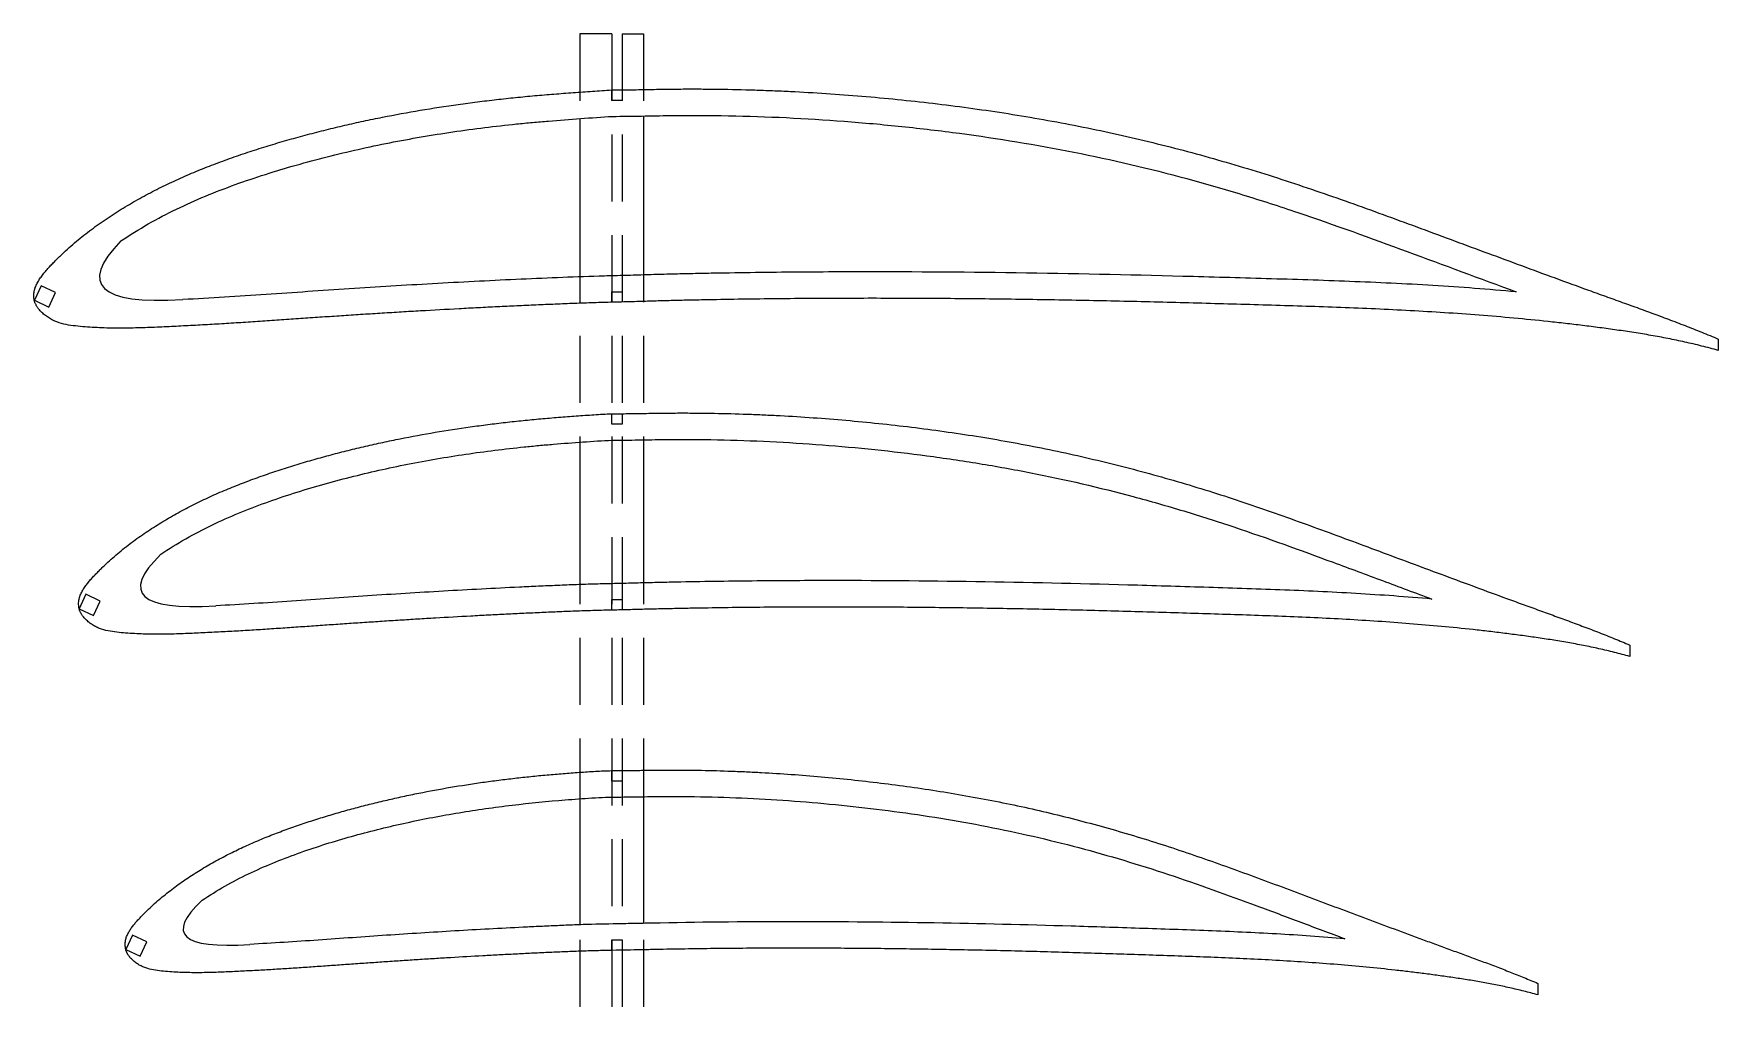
# Model space of a CAD drawing. Header units: millimetres. Extents: x -11497 to 404, y -3854 to 414.
# Drawn here: x -3410.7 to -3092.1, y 218.1 to 403.3 of the extents above; entities that cross this region are included whole.
import ezdxf

# ---------------------------------------------------------------- set-up
doc = ezdxf.new("R2010")
doc.units = ezdxf.units.MM
doc.linetypes.add('DASHED', pattern=[19.05, 12.7, -6.35])
doc.layers.add('111', color=140, linetype='DASHED')

msp = doc.modelspace()

# ---------------------------------------------------------------- linework, layer by layer
for p, q in [((-3301.4222, 390.661), (-3301.4222, 392.6494)), ((-3299.4222, 392.661), (-3299.4222, 390.661)), ((-3299.4222, 390.661), (-3301.4222, 390.661)), ((-3307.4222, 387.2297), (-3307.4222, 357.2911)), ((-3295.4222, 387.7212), (-3295.4222, 357.6455)), ((-3301.4222, 352.4749), (-3301.4222, 354.4749)), ((-3301.4222, 354.4749), (-3299.4222, 354.4749)), ((-3299.4222, 354.4749), (-3299.4222, 352.5246)), ((-3301.4222, 329.393), (-3301.4222, 331.3794)), ((-3299.4222, 331.393), (-3299.4222, 329.393)), ((-3299.4222, 329.393), (-3301.4222, 329.393)), ((-3307.4222, 326.0073), (-3307.4222, 299.0624)), ((-3295.4222, 326.4494), (-3295.4222, 299.377)), ((-3301.4222, 294.2276), (-3301.4222, 296.2276)), ((-3301.4222, 296.2276), (-3299.4222, 296.2276)), ((-3299.4222, 296.2276), (-3299.4222, 294.2735)), ((-3301.4222, 261.8734), (-3301.4222, 263.8578)), ((-3299.4222, 261.8734), (-3301.4222, 261.8734)), ((-3299.4222, 263.8734), (-3299.4222, 261.8734)), ((-3307.4222, 258.537), (-3307.4222, 234.7001)), ((-3295.4222, 258.9238), (-3295.4222, 234.966)), ((-3301.4222, 229.8441), (-3301.4222, 231.8441)), ((-3301.4222, 231.8441), (-3299.4222, 231.8441)), ((-3299.4222, 231.8441), (-3299.4222, 229.8847))]:
    msp.add_line(p, q)
at = {"color": 7, "linetype": 'Continuous', "lineweight": 25}
for p, q in [((-3394.2237, 364.0825), (-3394.2234, 364.0823)), ((-3409.3287, 355.5655), (-3410.5965, 352.8466)), ((-3406.6097, 354.2977), (-3409.3287, 355.5655)), ((-3407.8776, 351.5788), (-3406.6097, 354.2977)), ((-3410.5965, 352.8466), (-3407.8776, 351.5788)), ((-3382.5226, 352.9888), (-3382.5244, 352.9887)), ((-3092.149, 345.5151), (-3092.1483, 343.3534)), ((-3386.6973, 304.7939), (-3386.6971, 304.7938)), ((-3400.8454, 297.2181), (-3402.1133, 294.4991)), ((-3398.1265, 295.9502), (-3400.8454, 297.2181)), ((-3402.1133, 294.4991), (-3399.3944, 293.2313)), ((-3399.3944, 293.2313), (-3398.1265, 295.9502)), ((-3376.3016, 295.0525), (-3376.3047, 295.0523)), ((-3108.8945, 287.6267), (-3108.8931, 285.4537)), ((-3378.8831, 239.3294), (-3378.8829, 239.3293)), ((-3392.0379, 232.7307), (-3393.3058, 230.0117)), ((-3389.319, 231.4628), (-3392.0379, 232.7307)), ((-3393.3058, 230.0117), (-3390.5869, 228.7439)), ((-3390.5869, 228.7439), (-3389.319, 231.4628)), ((-3126.2801, 223.6159), (-3126.2779, 221.4313))]:
    msp.add_line(p, q, dxfattribs=at)
for points, knots in [([(-3092.1483, 343.3534), (-3093.1878, 343.6713), (-3095.2964, 344.2066), (-3098.4698, 344.9653), (-3101.667, 345.6279), (-3104.8783, 346.2208), (-3108.1024, 346.7493), (-3111.3351, 347.2282), (-3114.5742, 347.6701), (-3117.8182, 348.0832), (-3121.0666, 348.4693), (-3125.4028, 348.9512), (-3130.8324, 349.4892), (-3137.3599, 350.0404), (-3143.8971, 350.5082), (-3150.4423, 350.8948), (-3156.9935, 351.2146), (-3163.5493, 351.4795), (-3170.1082, 351.7046), (-3176.6692, 351.9061), (-3185.4193, 352.1567), (-3196.3589, 352.458), (-3209.4878, 352.7685), (-3220.4274, 352.9671), (-3229.177, 353.0844), (-3235.7377, 353.1516), (-3242.2965, 353.1983), (-3248.8529, 353.2217), (-3255.4067, 353.2234), (-3261.9573, 353.2008), (-3268.5043, 353.1524), (-3275.0473, 353.0765), (-3280.496, 352.9897), (-3284.8525, 352.9066), (-3288.1185, 352.8334), (-3290.8393, 352.775), (-3293.0149, 352.7149), (-3295.1899, 352.6502), (-3297.9076, 352.5617), (-3300.0815, 352.5074), (-3302.3841, 352.4518), (-3304.2072, 352.3957), (-3306.6371, 352.3149), (-3308.4591, 352.2503), (-3310.2806, 352.1802), (-3312.1016, 352.1045), (-3313.9222, 352.0274), (-3316.3492, 351.9231), (-3319.3818, 351.7854), (-3323.0195, 351.6118), (-3326.6556, 351.4297), (-3331.5017, 351.1754), (-3336.345, 350.9057), (-3341.1854, 350.6191), (-3344.8143, 350.397), (-3348.4421, 350.1683), (-3352.0685, 349.9324), (-3355.6938, 349.6911), (-3359.3182, 349.4461), (-3362.9415, 349.1964), (-3366.5642, 348.9466), (-3370.1867, 348.7015), (-3373.8093, 348.4671), (-3377.4324, 348.2489), (-3380.4524, 348.0852), (-3382.8686, 347.9635), (-3384.6808, 347.8762), (-3386.4931, 347.7926), (-3388.3056, 347.7136), (-3390.1184, 347.6461), (-3391.9317, 347.5953), (-3393.7455, 347.5691), (-3395.5595, 347.5726), (-3397.3729, 347.6134), (-3399.1851, 347.6902), (-3400.9948, 347.814), (-3402.8006, 347.9821), (-3404.6004, 348.2161), (-3406.065, 348.6107), (-3407.1711, 349.104), (-3407.8252, 349.4835), (-3408.3226, 349.8273), (-3408.802, 350.1957), (-3409.2493, 350.6034), (-3409.6034, 350.9965), (-3409.7971, 351.2281), (-3409.9342, 351.4084), (-3410.061, 351.5961), (-3410.1741, 351.7926), (-3410.2767, 351.9945), (-3410.3847, 352.1932), (-3410.4858, 352.3953), (-3410.5596, 352.6093), (-3410.6181, 352.8276), (-3410.6623, 353.0498), (-3410.695, 353.2739), (-3410.7217, 353.575), (-3410.7254, 353.9535), (-3410.68, 354.3293), (-3410.6232, 354.6258), (-3410.5686, 354.8457), (-3410.5036, 355.0628), (-3410.4053, 355.3484), (-3410.2617, 355.698), (-3410.0614, 356.1048), (-3409.7655, 356.632), (-3409.3476, 357.2624), (-3408.7975, 357.9832), (-3408.2106, 358.675), (-3407.5993, 359.3446), (-3406.97, 359.9974), (-3406.3301, 360.64), (-3405.4688, 361.4883), (-3404.3671, 362.5231), (-3403.0075, 363.7235), (-3401.6077, 364.877), (-3400.1748, 365.9889), (-3398.2248, 367.4193), (-3395.7228, 369.1168), (-3392.6364, 371.0244), (-3389.4761, 372.8072), (-3386.2468, 374.4625), (-3382.9576, 375.9957), (-3379.6175, 377.4153), (-3376.2385, 378.7402), (-3372.8274, 379.9817), (-3369.3878, 381.1432), (-3365.9245, 382.2335), (-3362.4395, 383.2545), (-3358.9368, 384.2155), (-3355.4183, 385.1192), (-3351.885, 385.9665), (-3348.338, 386.7581), (-3343.5919, 387.7401), (-3337.6307, 388.8357), (-3331.6374, 389.7588), (-3326.8274, 390.4029), (-3323.2128, 390.8384), (-3319.5918, 391.2274), (-3315.9658, 391.5794), (-3312.3333, 391.8721), (-3308.6985, 392.1486), (-3305.0619, 392.4206), (-3302.6357, 392.5798), (-3301.4222, 392.6494)], [0, 0, 0, 0, 0.00737426, 0.01474851, 0.02212277, 0.02949703, 0.03687129, 0.04424554, 0.0516198, 0.05899406, 0.06636831, 0.07374257, 0.08849108, 0.1032396, 0.11798811, 0.13273663, 0.14748514, 0.16223365, 0.17698217, 0.19173068, 0.2064792, 0.23597622, 0.26547325, 0.29497028, 0.3097188, 0.32446731, 0.33921582, 0.35396434, 0.36871285, 0.38346137, 0.39820988, 0.41295839, 0.42770691, 0.43508116, 0.44245542, 0.44982968, 0.45351681, 0.45720394, 0.46457819, 0.47195245, 0.47195245, 0.48020319, 0.48432856, 0.48845394, 0.49257931, 0.49670468, 0.50083005, 0.50495542, 0.51320616, 0.52145691, 0.52970765, 0.53795839, 0.55445988, 0.56271062, 0.57096137, 0.57921211, 0.58746285, 0.59571359, 0.60396434, 0.61221508, 0.62046582, 0.62871657, 0.63696731, 0.64521805, 0.6534688, 0.65759417, 0.66171954, 0.66584491, 0.66997028, 0.67409565, 0.67822102, 0.6823464, 0.68647177, 0.69059714, 0.69472251, 0.69884788, 0.70297325, 0.70709862, 0.711224, 0.71328668, 0.71534937, 0.71638071, 0.71741205, 0.71947474, 0.72050608, 0.72102175, 0.72153742, 0.7220531, 0.72256877, 0.72308444, 0.72360011, 0.72411578, 0.72463145, 0.72514712, 0.7256628, 0.72617847, 0.72669414, 0.72772548, 0.72875682, 0.7292725, 0.72978817, 0.73030384, 0.73081951, 0.73185085, 0.7328822, 0.73391354, 0.73597622, 0.73803891, 0.7401016, 0.74216428, 0.74422697, 0.74628965, 0.74835234, 0.75247771, 0.75660308, 0.76072845, 0.76485383, 0.7689792, 0.77722994, 0.78548068, 0.79373143, 0.80198217, 0.81023291, 0.81848365, 0.8267344, 0.83498514, 0.84323588, 0.85148663, 0.85973737, 0.86798811, 0.87623886, 0.8844896, 0.89274034, 0.90099108, 0.91749257, 0.93399406, 0.9422448, 0.95049554, 0.95874629, 0.96699703, 0.97524777, 0.98349851, 0.99174926, 1, 1, 1, 1]), ([(-3301.4222, 392.6494), (-3300.2949, 392.6509), (-3298.0407, 392.6725), (-3294.66, 392.7362), (-3291.2792, 392.8032), (-3287.8978, 392.8331), (-3284.5164, 392.8354), (-3280.0079, 392.7941), (-3275.5004, 392.6917), (-3270.9947, 392.53), (-3266.4906, 392.3291), (-3260.8642, 392.0015), (-3254.1201, 391.4948), (-3247.386, 390.8707), (-3240.6628, 390.1361), (-3233.9538, 389.2841), (-3227.2606, 388.3132), (-3218.3626, 386.8491), (-3207.2988, 384.6834), (-3194.1434, 381.5271), (-3183.295, 378.46), (-3174.6949, 375.7486), (-3166.1417, 372.892), (-3157.6498, 369.8588), (-3149.1859, 366.7488), (-3142.8444, 364.3991), (-3136.503, 362.0494), (-3130.1611, 359.7006), (-3123.8149, 357.3638), (-3118.5213, 355.4302), (-3114.2826, 353.8941), (-3111.1003, 352.7509), (-3107.9193, 351.6041), (-3104.7411, 350.4494), (-3101.5723, 349.2693), (-3098.4129, 348.064), (-3095.2718, 346.812), (-3093.1831, 345.9635), (-3092.149, 345.5151)], [0, 0, 0, 0, 0.015625, 0.03125, 0.046875, 0.0625, 0.078125, 0.09375, 0.125, 0.140625, 0.15625, 0.1875, 0.21875, 0.25, 0.28125, 0.3125, 0.34375, 0.375, 0.4375, 0.5, 0.5625, 0.59375, 0.625, 0.6875, 0.71875, 0.75, 0.78125, 0.8125, 0.84375, 0.875, 0.890625, 0.90625, 0.921875, 0.9375, 0.953125, 0.96875, 0.984375, 1, 1, 1, 1]), ([(-3394.2234, 364.0823), (-3392.5332, 365.2238), (-3390.8101, 366.29), (-3387.3081, 368.2945), (-3385.528, 369.2302), (-3381.9149, 370.9805), (-3380.0818, 371.7948), (-3376.3742, 373.3288), (-3374.5007, 374.0506), (-3368.8317, 376.1051), (-3364.9864, 377.3236), (-3357.1966, 379.5339), (-3353.2765, 380.5243), (-3345.3932, 382.2957), (-3341.4292, 383.076), (-3333.4607, 384.4437), (-3329.4531, 385.0309), (-3323.433, 385.7795), (-3321.424, 386.0056), (-3318.4079, 386.3169), (-3317.4022, 386.4165), (-3315.3894, 386.6031), (-3314.3824, 386.689), (-3311.36, 386.9341), (-3309.3439, 387.086), (-3305.3116, 387.3875), (-3303.2949, 387.5324), (-3301.2755, 387.6495)], [0, 0, 0, 0, 0.0625, 0.0625, 0.125, 0.125, 0.1875, 0.1875, 0.25, 0.25, 0.375, 0.375, 0.5, 0.5, 0.625, 0.625, 0.75, 0.75, 0.8125, 0.8125, 0.84375, 0.84375, 0.875, 0.875, 0.9375, 0.9375, 1, 1, 1, 1]), ([(-3301.2757, 387.6496), (-3299.448, 387.6532), (-3297.6193, 387.6807), (-3293.9614, 387.7481), (-3292.1321, 387.7882), (-3286.6469, 387.851), (-3282.9924, 387.8379), (-3272.0359, 387.6329), (-3264.7407, 387.2819), (-3253.8111, 386.4482), (-3250.1701, 386.1179), (-3242.8924, 385.3583), (-3239.2528, 384.9274), (-3228.3687, 383.4765), (-3221.1566, 382.2989), (-3206.8359, 379.4494), (-3199.7275, 377.7766), (-3189.1389, 374.9132), (-3185.6206, 373.8993), (-3178.6138, 371.755), (-3175.1304, 370.6267), (-3164.7244, 367.117), (-3157.8463, 364.6104), (-3144.1095, 359.5422), (-3137.249, 356.9861), (-3130.3802, 354.4532)], [0, 0, 0, 0, 0.03125, 0.03125, 0.0625, 0.0625, 0.125, 0.125, 0.25, 0.25, 0.3125, 0.3125, 0.375, 0.375, 0.5, 0.5, 0.625, 0.625, 0.6875, 0.6875, 0.75, 0.75, 0.875, 0.875, 1, 1, 1, 1]), ([(-3130.3802, 354.4532), (-3135.621, 354.9341), (-3140.8657, 355.3262), (-3151.3615, 355.963), (-3156.6125, 356.2093), (-3167.1182, 356.6171), (-3172.3728, 356.781), (-3182.8827, 357.0894), (-3188.138, 357.2363), (-3203.905, 357.6523), (-3214.4195, 357.8825), (-3235.448, 358.1734), (-3245.962, 358.2415), (-3261.7327, 358.2069), (-3266.9895, 358.1717), (-3274.8746, 358.0781), (-3277.503, 358.04), (-3281.4455, 357.9729), (-3282.7596, 357.949), (-3285.3879, 357.8967), (-3286.7021, 357.8675), (-3289.3304, 357.8097), (-3290.6445, 357.7818), (-3293.2728, 357.7118), (-3294.5869, 357.6717), (-3297.2151, 357.5894), (-3298.5292, 357.5502), (-3300.5009, 357.4999), (-3301.1582, 357.4848), (-3302.4726, 357.4507), (-3303.1297, 357.4316), (-3306.4148, 357.3303), (-3309.0423, 357.237), (-3314.2955, 357.0189), (-3316.9218, 356.9051), (-3324.7995, 356.5385), (-3330.0498, 356.2673), (-3340.5478, 355.675), (-3345.7954, 355.3528), (-3353.6652, 354.8396), (-3356.2882, 354.6642), (-3361.5339, 354.3075), (-3364.1565, 354.1248), (-3369.4021, 353.7662), (-3372.0251, 353.5906), (-3377.2726, 353.2664), (-3379.8972, 353.12), (-3382.5226, 352.9888)], [0, 0, 0, 0, 0.0625, 0.0625, 0.125, 0.125, 0.1875, 0.1875, 0.25, 0.25, 0.375, 0.375, 0.5, 0.5, 0.5625, 0.5625, 0.59375, 0.59375, 0.609375, 0.609375, 0.625, 0.625, 0.640625, 0.640625, 0.65625, 0.65625, 0.671875, 0.671875, 0.6796875, 0.6796875, 0.6875, 0.6875, 0.71875, 0.71875, 0.75, 0.75, 0.8125, 0.8125, 0.875, 0.875, 0.90625, 0.90625, 0.9375, 0.9375, 0.96875, 0.96875, 1, 1, 1, 1]), ([(-3108.8931, 285.4537), (-3109.8523, 285.743), (-3111.795, 286.2382), (-3114.7196, 286.9362), (-3117.6646, 287.5494), (-3120.6223, 288.0996), (-3123.5909, 288.5921), (-3126.5672, 289.0397), (-3129.549, 289.4534), (-3132.535, 289.8402), (-3135.5248, 290.2018), (-3139.5156, 290.6531), (-3144.512, 291.1573), (-3150.5179, 291.6746), (-3156.5318, 292.1152), (-3162.5522, 292.4815), (-3168.5774, 292.7869), (-3174.6061, 293.0423), (-3180.6372, 293.2613), (-3186.6699, 293.4585), (-3194.7148, 293.7055), (-3204.7724, 294.0023), (-3216.8428, 294.3116), (-3226.9013, 294.5142), (-3234.9472, 294.6383), (-3240.9808, 294.7124), (-3247.0134, 294.7677), (-3253.0447, 294.8012), (-3259.0745, 294.8152), (-3265.1025, 294.8067), (-3271.1283, 294.7748), (-3277.1518, 294.7169), (-3282.1691, 294.6475), (-3286.1814, 294.5793), (-3289.1898, 294.5189), (-3291.6963, 294.4686), (-3293.7009, 294.4184), (-3295.7051, 294.3676), (-3298.2096, 294.2998), (-3300.2132, 294.2555), (-3302.3354, 294.2065), (-3304.0159, 294.162), (-3306.2559, 294.0967), (-3307.9356, 294.0421), (-3309.6149, 293.9786), (-3311.2936, 293.9062), (-3312.9722, 293.8333), (-3315.21, 293.7363), (-3318.0064, 293.6064), (-3321.3611, 293.4435), (-3324.7148, 293.2732), (-3329.185, 293.0349), (-3333.6532, 292.7824), (-3338.1194, 292.514), (-3341.4681, 292.3063), (-3344.8159, 292.0924), (-3348.1628, 291.8719), (-3351.509, 291.6463), (-3354.8545, 291.4169), (-3358.1993, 291.1836), (-3361.5437, 290.95), (-3364.8881, 290.7207), (-3368.2328, 290.5013), (-3371.5782, 290.2968), (-3374.3668, 290.1436), (-3376.598, 290.0293), (-3378.2715, 289.9472), (-3379.9452, 289.8683), (-3381.6189, 289.7942), (-3383.2931, 289.7306), (-3384.9678, 289.6822), (-3386.6429, 289.6579), (-3388.3183, 289.6602), (-3389.9931, 289.6981), (-3391.667, 289.7682), (-3393.3383, 289.8837), (-3395.0063, 290.038), (-3396.6679, 290.2603), (-3398.0179, 290.6357), (-3399.0341, 291.1024), (-3399.6353, 291.458), (-3400.0905, 291.7811), (-3400.5298, 292.1257), (-3400.9377, 292.5078), (-3401.259, 292.8756), (-3401.4334, 293.0929), (-3401.5565, 293.2619), (-3401.6699, 293.4375), (-3401.7709, 293.6207), (-3401.8619, 293.8089), (-3401.9557, 293.9951), (-3402.0413, 294.1847), (-3402.1014, 294.3841), (-3402.1487, 294.587), (-3402.1841, 294.7929), (-3402.2099, 295.0002), (-3402.231, 295.2785), (-3402.2352, 295.628), (-3402.1949, 295.9753), (-3402.149, 296.25), (-3402.1025, 296.4539), (-3402.0455, 296.6552), (-3401.9591, 296.9203), (-3401.8313, 297.245), (-3401.6498, 297.6223), (-3401.3815, 298.1121), (-3400.9994, 298.6967), (-3400.4948, 299.3653), (-3399.9555, 300.0065), (-3399.3928, 300.6267), (-3398.8125, 301.2306), (-3398.2227, 301.8254), (-3397.4281, 302.6099), (-3396.4121, 303.5673), (-3395.1581, 304.6782), (-3393.8665, 305.7452), (-3392.5445, 306.774), (-3390.7451, 308.0975), (-3388.4356, 309.6674), (-3385.5871, 311.4326), (-3382.6693, 313.0809), (-3379.6883, 314.6124), (-3376.6515, 316.03), (-3373.5677, 317.3427), (-3370.4484, 318.5688), (-3367.2989, 319.7161), (-3364.1238, 320.7908), (-3360.9265, 321.7988), (-3357.7095, 322.7432), (-3354.4763, 323.6319), (-3351.2287, 324.4677), (-3347.9677, 325.2513), (-3344.6942, 325.9834), (-3340.3144, 326.8916), (-3334.8139, 327.9046), (-3329.2848, 328.7586), (-3324.848, 329.3544), (-3321.5141, 329.7571), (-3318.1748, 330.1174), (-3314.8311, 330.4425), (-3311.4821, 330.7149), (-3308.1311, 330.9715), (-3304.7781, 331.2105), (-3302.5408, 331.333), (-3301.4222, 331.3794)], [0, 0, 0, 0, 0.00737426, 0.01474851, 0.02212277, 0.02949703, 0.03687129, 0.04424554, 0.0516198, 0.05899406, 0.06636831, 0.07374257, 0.08849108, 0.1032396, 0.11798811, 0.13273663, 0.14748514, 0.16223365, 0.17698217, 0.19173068, 0.2064792, 0.23597622, 0.26547325, 0.29497028, 0.3097188, 0.32446731, 0.33921582, 0.35396434, 0.36871285, 0.38346137, 0.39820988, 0.41295839, 0.42770691, 0.43508116, 0.44245542, 0.44982968, 0.45351681, 0.45720394, 0.46457819, 0.47195245, 0.47195245, 0.48020319, 0.48432856, 0.48845394, 0.49257931, 0.49670468, 0.50083005, 0.50495542, 0.51320616, 0.52145691, 0.52970765, 0.53795839, 0.55445988, 0.56271062, 0.57096137, 0.57921211, 0.58746285, 0.59571359, 0.60396434, 0.61221508, 0.62046582, 0.62871657, 0.63696731, 0.64521805, 0.6534688, 0.65759417, 0.66171954, 0.66584491, 0.66997028, 0.67409565, 0.67822102, 0.6823464, 0.68647177, 0.69059714, 0.69472251, 0.69884788, 0.70297325, 0.70709862, 0.711224, 0.71328668, 0.71534937, 0.71638071, 0.71741205, 0.71947474, 0.72050608, 0.72102175, 0.72153742, 0.7220531, 0.72256877, 0.72308444, 0.72360011, 0.72411578, 0.72463145, 0.72514712, 0.7256628, 0.72617847, 0.72669414, 0.72772548, 0.72875682, 0.7292725, 0.72978817, 0.73030384, 0.73081951, 0.73185085, 0.7328822, 0.73391354, 0.73597622, 0.73803891, 0.7401016, 0.74216428, 0.74422697, 0.74628965, 0.74835234, 0.75247771, 0.75660308, 0.76072845, 0.76485383, 0.7689792, 0.77722994, 0.78548068, 0.79373143, 0.80198217, 0.81023291, 0.81848365, 0.8267344, 0.83498514, 0.84323588, 0.85148663, 0.85973737, 0.86798811, 0.87623886, 0.8844896, 0.89274034, 0.90099108, 0.91749257, 0.93399406, 0.9422448, 0.95049554, 0.95874629, 0.96699703, 0.97524777, 0.98349851, 0.99174926, 1, 1, 1, 1]), ([(-3301.4222, 331.3794), (-3300.3847, 331.3831), (-3298.31, 331.4017), (-3295.1982, 331.4529), (-3292.0865, 331.51), (-3288.9743, 331.53), (-3285.8621, 331.5266), (-3281.7127, 331.479), (-3277.5643, 331.3769), (-3273.4176, 331.219), (-3269.2725, 331.0257), (-3264.0947, 330.7136), (-3257.8885, 330.2347), (-3251.6917, 329.6479), (-3245.5052, 328.959), (-3239.3319, 328.1625), (-3233.1733, 327.2571), (-3224.9865, 325.8928), (-3214.8076, 323.8797), (-3202.7053, 320.9511), (-3192.7261, 318.1088), (-3184.8154, 315.5982), (-3176.9484, 312.9534), (-3169.1382, 310.1461), (-3161.3537, 307.2687), (-3155.5214, 305.0946), (-3149.6891, 302.9205), (-3143.8563, 300.7475), (-3138.0198, 298.5848), (-3133.1514, 296.7949), (-3129.2533, 295.3726), (-3126.327, 294.3131), (-3123.4015, 293.2515), (-3120.4785, 292.1827), (-3117.564, 291.0914), (-3114.6579, 289.9772), (-3111.7677, 288.8227), (-3109.8467, 288.0386), (-3108.8945, 287.6267)], [0, 0, 0, 0, 0.015625, 0.03125, 0.046875, 0.0625, 0.078125, 0.09375, 0.125, 0.140625, 0.15625, 0.1875, 0.21875, 0.25, 0.28125, 0.3125, 0.34375, 0.375, 0.4375, 0.5, 0.5625, 0.59375, 0.625, 0.6875, 0.71875, 0.75, 0.78125, 0.8125, 0.84375, 0.875, 0.890625, 0.90625, 0.921875, 0.9375, 0.953125, 0.96875, 0.984375, 1, 1, 1, 1]), ([(-3386.6971, 304.7938), (-3385.1439, 305.8396), (-3383.5608, 306.8174), (-3380.3425, 308.6541), (-3378.7067, 309.5115), (-3375.3863, 311.1154), (-3373.7015, 311.8614), (-3370.2947, 313.2683), (-3368.5733, 313.9308), (-3363.364, 315.8152), (-3359.83, 316.9343), (-3352.6746, 318.9641), (-3349.0746, 319.8738), (-3341.8337, 321.5014), (-3338.1928, 322.2186), (-3330.8733, 323.4764), (-3327.1923, 324.0172), (-3321.6632, 324.7062), (-3319.8182, 324.9147), (-3317.0482, 325.2016), (-3316.1245, 325.2932), (-3314.276, 325.4652), (-3313.3512, 325.5448), (-3310.5756, 325.7718), (-3308.7243, 325.9137), (-3305.0201, 326.1807), (-3303.1668, 326.3013), (-3301.3096, 326.3797)], [0, 0, 0, 0, 0.0625, 0.0625, 0.125, 0.125, 0.1875, 0.1875, 0.25, 0.25, 0.375, 0.375, 0.5, 0.5, 0.625, 0.625, 0.75, 0.75, 0.8125, 0.8125, 0.84375, 0.84375, 0.875, 0.875, 0.9375, 0.9375, 1, 1, 1, 1]), ([(-3301.3096, 326.3798), (-3299.6521, 326.3863), (-3297.9938, 326.4071), (-3294.6766, 326.4609), (-3293.0177, 326.4952), (-3288.0435, 326.5444), (-3284.73, 326.5276), (-3274.7969, 326.3301), (-3268.1848, 326.0066), (-3258.2808, 325.2473), (-3254.9818, 324.9475), (-3248.3885, 324.2588), (-3245.0942, 323.8698), (-3238.5104, 322.9959), (-3235.2227, 322.5121), (-3228.6753, 321.4424), (-3225.4132, 320.8561), (-3215.6632, 318.9347), (-3209.2129, 317.4329), (-3199.6086, 314.8627), (-3196.419, 313.9534), (-3190.0634, 312.0297), (-3186.898, 311.0141), (-3177.4508, 307.8503), (-3171.2101, 305.5815), (-3161.8683, 302.125), (-3158.7575, 300.9639), (-3152.5351, 298.6443), (-3149.4241, 297.484), (-3146.3119, 296.3269)], [0, 0, 0, 0, 0.03125, 0.03125, 0.0625, 0.0625, 0.125, 0.125, 0.25, 0.25, 0.3125, 0.3125, 0.375, 0.375, 0.4375, 0.4375, 0.5, 0.5, 0.625, 0.625, 0.6875, 0.6875, 0.75, 0.75, 0.875, 0.875, 0.9375, 0.9375, 1, 1, 1, 1]), ([(-3146.3119, 296.3269), (-3151.0936, 296.7485), (-3155.8788, 297.092), (-3165.4545, 297.6527), (-3170.245, 297.872), (-3179.8289, 298.2432), (-3184.6221, 298.3976), (-3194.2093, 298.6936), (-3199.0031, 298.8368), (-3213.3856, 299.2372), (-3222.977, 299.4579), (-3242.1615, 299.7467), (-3251.7535, 299.8212), (-3266.1411, 299.8075), (-3270.9369, 299.7813), (-3278.1304, 299.7045), (-3280.5282, 299.6728), (-3285.3238, 299.5975), (-3287.7216, 299.5511), (-3291.3182, 299.4781), (-3292.5171, 299.4509), (-3294.9148, 299.3906), (-3296.1137, 299.3588), (-3298.5114, 299.2968), (-3299.7103, 299.2694), (-3302.108, 299.2146), (-3303.3067, 299.184), (-3305.7038, 299.1168), (-3306.9022, 299.0813), (-3309.2984, 298.9971), (-3310.496, 298.9466), (-3312.891, 298.8429), (-3314.0886, 298.7916), (-3316.4834, 298.6842), (-3317.6807, 298.628), (-3323.6668, 298.3412), (-3328.4543, 298.0885), (-3338.0269, 297.537), (-3342.8119, 297.2377), (-3349.9879, 296.7625), (-3352.3796, 296.6001), (-3357.1629, 296.27), (-3359.5543, 296.1015), (-3364.3375, 295.7706), (-3366.7293, 295.6086), (-3371.5143, 295.3093), (-3373.9076, 295.1743), (-3376.3016, 295.0525)], [0, 0, 0, 0, 0.0625, 0.0625, 0.125, 0.125, 0.1875, 0.1875, 0.25, 0.25, 0.375, 0.375, 0.5, 0.5, 0.5625, 0.5625, 0.59375, 0.59375, 0.625, 0.625, 0.640625, 0.640625, 0.65625, 0.65625, 0.671875, 0.671875, 0.6875, 0.6875, 0.703125, 0.703125, 0.71875, 0.71875, 0.734375, 0.734375, 0.75, 0.75, 0.8125, 0.8125, 0.875, 0.875, 0.90625, 0.90625, 0.9375, 0.9375, 0.96875, 0.96875, 1, 1, 1, 1]), ([(-3126.2779, 221.4313), (-3127.1538, 221.6908), (-3128.9243, 222.1443), (-3131.5906, 222.7792), (-3134.2738, 223.3413), (-3136.968, 223.8471), (-3139.6715, 224.3022), (-3142.3815, 224.7173), (-3145.0962, 225.1018), (-3147.8144, 225.4612), (-3150.5358, 225.7974), (-3154.1679, 226.2168), (-3158.7146, 226.6861), (-3164.1789, 227.1681), (-3169.6494, 227.5805), (-3175.1249, 227.9259), (-3180.604, 228.2161), (-3186.0855, 228.4616), (-3191.5687, 228.6744), (-3197.0528, 228.8671), (-3204.3657, 229.1103), (-3213.5075, 229.4025), (-3224.4789, 229.7107), (-3233.6227, 229.9174), (-3240.9379, 230.0484), (-3246.4243, 230.1297), (-3251.9106, 230.194), (-3257.3967, 230.238), (-3262.8825, 230.2648), (-3268.3679, 230.2709), (-3273.8526, 230.2561), (-3279.3368, 230.217), (-3283.9061, 230.1656), (-3287.5612, 230.113), (-3290.3021, 230.0657), (-3292.5861, 230.0239), (-3294.4131, 229.9838), (-3296.2399, 229.9475), (-3298.5231, 229.9012), (-3300.3499, 229.8674), (-3302.2849, 229.8253), (-3303.8172, 229.7928), (-3305.8601, 229.7434), (-3307.3921, 229.6994), (-3308.9238, 229.6427), (-3310.4548, 229.5737), (-3311.9858, 229.5051), (-3314.0273, 229.4158), (-3316.5784, 229.294), (-3319.6394, 229.1422), (-3322.6999, 228.9841), (-3326.7797, 228.7623), (-3330.8585, 228.5277), (-3334.9361, 228.2783), (-3337.9939, 228.0855), (-3341.0511, 227.8868), (-3344.1079, 227.6824), (-3347.1642, 227.4731), (-3350.2201, 227.2599), (-3353.2758, 227.0436), (-3356.3313, 226.827), (-3359.387, 226.6141), (-3362.4432, 226.4101), (-3365.5002, 226.22), (-3368.0487, 226.0775), (-3370.0878, 225.9709), (-3371.6173, 225.8941), (-3373.1469, 225.8203), (-3374.6767, 225.7511), (-3376.2069, 225.6917), (-3377.7376, 225.6457), (-3379.2689, 225.6234), (-3380.8003, 225.6245), (-3382.3313, 225.6594), (-3383.8614, 225.7226), (-3385.3892, 225.8293), (-3386.9141, 225.9694), (-3388.4322, 226.1796), (-3389.6632, 226.5351), (-3390.586, 226.9742), (-3391.1323, 227.3048), (-3391.5438, 227.6065), (-3391.9414, 227.9264), (-3392.3084, 228.2818), (-3392.5956, 228.6235), (-3392.75, 228.826), (-3392.8585, 228.9832), (-3392.958, 229.1462), (-3393.0466, 229.3156), (-3393.1255, 229.4896), (-3393.2045, 229.6627), (-3393.2739, 229.8394), (-3393.3199, 230.0237), (-3393.3555, 230.2105), (-3393.3819, 230.3995), (-3393.4005, 230.5894), (-3393.4156, 230.844), (-3393.4206, 231.1635), (-3393.3855, 231.4811), (-3393.351, 231.7331), (-3393.3129, 231.9204), (-3393.2641, 232.1053), (-3393.1899, 232.3491), (-3393.0787, 232.6481), (-3392.9167, 232.9948), (-3392.677, 233.4455), (-3392.3321, 233.9828), (-3391.8748, 234.5971), (-3391.3849, 235.1857), (-3390.8726, 235.7548), (-3390.3432, 236.3079), (-3389.8054, 236.853), (-3389.0801, 237.5714), (-3388.153, 238.4483), (-3387.0087, 239.4663), (-3385.8295, 240.4434), (-3384.6226, 241.3861), (-3382.9795, 242.5986), (-3380.8698, 244.0359), (-3378.2683, 245.6533), (-3375.6023, 247.162), (-3372.8791, 248.5649), (-3370.1042, 249.8626), (-3367.2866, 251.0643), (-3364.4369, 252.1877), (-3361.5591, 253.2373), (-3358.6585, 254.2219), (-3355.7374, 255.1444), (-3352.7987, 256.0092), (-3349.8453, 256.8229), (-3346.879, 257.5882), (-3343.9006, 258.3057), (-3340.9112, 258.976), (-3336.9116, 259.8075), (-3331.8894, 260.7347), (-3326.8423, 261.517), (-3322.7929, 262.0628), (-3319.7506, 262.4312), (-3316.7037, 262.7619), (-3313.6531, 263.059), (-3310.5983, 263.3103), (-3307.5421, 263.5463), (-3304.4835, 263.751), (-3302.4423, 263.8355), (-3301.4222, 263.8578)], [0, 0, 0, 0, 0.00737426, 0.01474851, 0.02212277, 0.02949703, 0.03687129, 0.04424554, 0.0516198, 0.05899406, 0.06636831, 0.07374257, 0.08849108, 0.1032396, 0.11798811, 0.13273663, 0.14748514, 0.16223365, 0.17698217, 0.19173068, 0.2064792, 0.23597622, 0.26547325, 0.29497028, 0.3097188, 0.32446731, 0.33921582, 0.35396434, 0.36871285, 0.38346137, 0.39820988, 0.41295839, 0.42770691, 0.43508116, 0.44245542, 0.44982968, 0.45351681, 0.45720394, 0.46457819, 0.47195245, 0.47195245, 0.48020319, 0.48432856, 0.48845394, 0.49257931, 0.49670468, 0.50083005, 0.50495542, 0.51320616, 0.52145691, 0.52970765, 0.53795839, 0.55445988, 0.56271062, 0.57096137, 0.57921211, 0.58746285, 0.59571359, 0.60396434, 0.61221508, 0.62046582, 0.62871657, 0.63696731, 0.64521805, 0.6534688, 0.65759417, 0.66171954, 0.66584491, 0.66997028, 0.67409565, 0.67822102, 0.6823464, 0.68647177, 0.69059714, 0.69472251, 0.69884788, 0.70297325, 0.70709862, 0.711224, 0.71328668, 0.71534937, 0.71638071, 0.71741205, 0.71947474, 0.72050608, 0.72102175, 0.72153742, 0.7220531, 0.72256877, 0.72308444, 0.72360011, 0.72411578, 0.72463145, 0.72514712, 0.7256628, 0.72617847, 0.72669414, 0.72772548, 0.72875682, 0.7292725, 0.72978817, 0.73030384, 0.73081951, 0.73185085, 0.7328822, 0.73391354, 0.73597622, 0.73803891, 0.7401016, 0.74216428, 0.74422697, 0.74628965, 0.74835234, 0.75247771, 0.75660308, 0.76072845, 0.76485383, 0.7689792, 0.77722994, 0.78548068, 0.79373143, 0.80198217, 0.81023291, 0.81848365, 0.8267344, 0.83498514, 0.84323588, 0.85148663, 0.85973737, 0.86798811, 0.87623886, 0.8844896, 0.89274034, 0.90099108, 0.91749257, 0.93399406, 0.9422448, 0.95049554, 0.95874629, 0.96699703, 0.97524777, 0.98349851, 0.99174926, 1, 1, 1, 1]), ([(-3301.4222, 263.8578), (-3300.4779, 263.8638), (-3298.5895, 263.8793), (-3295.7571, 263.9175), (-3292.9247, 263.9643), (-3290.092, 263.974), (-3287.2593, 263.9645), (-3283.4826, 263.9106), (-3279.707, 263.8088), (-3275.9331, 263.6548), (-3272.1607, 263.4694), (-3267.4487, 263.1734), (-3261.8009, 262.7233), (-3256.1619, 262.1752), (-3250.5327, 261.5337), (-3244.9155, 260.795), (-3239.3121, 259.9574), (-3231.8637, 258.6969), (-3222.6033, 256.8421), (-3211.5943, 254.15), (-3202.5176, 251.541), (-3195.3228, 249.2389), (-3188.1682, 246.8141), (-3181.0657, 244.2414), (-3173.9867, 241.6054), (-3168.683, 239.6136), (-3163.3793, 237.6217), (-3158.0751, 235.6313), (-3152.7677, 233.6493), (-3148.3407, 232.0088), (-3144.7962, 230.7044), (-3142.1357, 229.732), (-3139.4754, 228.7588), (-3136.8175, 227.7791), (-3134.1669, 226.78), (-3131.524, 225.7604), (-3128.8942, 224.7071), (-3127.1472, 223.9899), (-3126.2801, 223.6159)], [0, 0, 0, 0, 0.015625, 0.03125, 0.046875, 0.0625, 0.078125, 0.09375, 0.125, 0.140625, 0.15625, 0.1875, 0.21875, 0.25, 0.28125, 0.3125, 0.34375, 0.375, 0.4375, 0.5, 0.5625, 0.59375, 0.625, 0.6875, 0.71875, 0.75, 0.78125, 0.8125, 0.84375, 0.875, 0.890625, 0.90625, 0.921875, 0.9375, 0.953125, 0.96875, 0.984375, 1, 1, 1, 1]), ([(-3378.8829, 239.3293), (-3376.0612, 241.2223), (-3373.1333, 242.8744), (-3368.6088, 245.052), (-3367.0782, 245.727), (-3363.9839, 247.002), (-3362.4206, 247.6028), (-3359.2661, 248.7413), (-3357.6755, 249.2801), (-3354.47, 250.303), (-3352.8541, 250.7872), (-3347.9827, 252.1687), (-3344.7148, 252.9947), (-3338.1416, 254.473), (-3334.8362, 255.1247), (-3328.1913, 256.2684), (-3324.8496, 256.761), (-3318.1577, 257.5972), (-3314.8053, 257.9449), (-3309.767, 258.3614), (-3308.0869, 258.493), (-3304.7238, 258.7247), (-3303.0403, 258.8203), (-3301.3516, 258.8582)], [0, 0, 0, 0, 0.125, 0.125, 0.1875, 0.1875, 0.25, 0.25, 0.3125, 0.3125, 0.375, 0.375, 0.5, 0.5, 0.625, 0.625, 0.75, 0.75, 0.875, 0.875, 0.9375, 0.9375, 1, 1, 1, 1]), ([(-3301.3516, 258.8582), (-3299.8651, 258.8677), (-3298.3783, 258.8821), (-3295.4041, 258.9223), (-3293.9164, 258.9505), (-3289.4565, 258.986), (-3286.4861, 258.9649), (-3277.5829, 258.7728), (-3271.6581, 258.4755), (-3259.8287, 257.5582), (-3253.9241, 256.9391), (-3245.0826, 255.7661), (-3242.1376, 255.3342), (-3236.2551, 254.3776), (-3233.3275, 253.8545), (-3224.5874, 252.1447), (-3218.8187, 250.8137), (-3210.2494, 248.5423), (-3207.4067, 247.74), (-3201.7484, 246.046), (-3198.9334, 245.1529), (-3190.5228, 242.3595), (-3184.9618, 240.3455), (-3176.6403, 237.2592), (-3173.8698, 236.2195), (-3168.3291, 234.1388), (-3165.5589, 233.098), (-3162.7883, 232.0587)], [0, 0, 0, 0, 0.03125, 0.03125, 0.0625, 0.0625, 0.125, 0.125, 0.25, 0.25, 0.375, 0.375, 0.4375, 0.4375, 0.5, 0.5, 0.625, 0.625, 0.6875, 0.6875, 0.75, 0.75, 0.875, 0.875, 0.9375, 0.9375, 1, 1, 1, 1]), ([(-3162.7883, 232.0587), (-3167.0939, 232.4209), (-3171.4025, 232.7158), (-3180.0239, 233.2025), (-3184.3368, 233.396), (-3192.9648, 233.7332), (-3197.2797, 233.879), (-3205.9099, 234.1635), (-3210.2252, 234.3016), (-3223.1724, 234.6848), (-3231.8058, 234.8957), (-3249.0783, 235.1825), (-3257.7146, 235.2635), (-3274.9861, 235.274), (-3283.6216, 235.1984), (-3293.3359, 235.0104), (-3294.4153, 234.9862), (-3296.5741, 234.9429), (-3297.6534, 234.921), (-3300.8916, 234.8584), (-3303.0503, 234.8145), (-3306.2883, 234.7353), (-3307.3675, 234.705), (-3309.5246, 234.624), (-3310.6026, 234.5732), (-3312.7588, 234.477), (-3313.8369, 234.4302), (-3315.9929, 234.3292), (-3317.0707, 234.2766), (-3322.4597, 234.01), (-3326.7697, 233.7764), (-3335.3873, 233.2671), (-3339.6949, 232.9918), (-3348.3083, 232.4109), (-3352.6139, 232.102), (-3359.0729, 231.6487), (-3361.2261, 231.5007), (-3365.5338, 231.2271), (-3367.6884, 231.1039), (-3369.8437, 230.9919)], [0, 0, 0, 0, 0.0625, 0.0625, 0.125, 0.125, 0.1875, 0.1875, 0.25, 0.25, 0.375, 0.375, 0.5, 0.5, 0.625, 0.625, 0.640625, 0.640625, 0.65625, 0.65625, 0.6875, 0.6875, 0.703125, 0.703125, 0.71875, 0.71875, 0.734375, 0.734375, 0.75, 0.75, 0.8125, 0.8125, 0.875, 0.875, 0.9375, 0.9375, 0.96875, 0.96875, 1, 1, 1, 1])]:
    msp.add_open_spline(points, degree=3, knots=knots, dxfattribs=at)
for points in [[(-3394.2237, 364.0825), (-3402.2798, 355.754), (-3398.38, 352.0561), (-3382.5244, 352.9887)], [(-3386.6973, 304.7939), (-3394.1633, 297.3836), (-3390.6991, 294.1364), (-3376.3047, 295.0523)], [(-3378.8831, 239.3294), (-3385.7367, 232.8724), (-3382.7247, 230.0932), (-3369.8473, 230.9917)], [(-3369.8437, 230.9919), (-3369.8449, 230.9918), (-3369.8461, 230.9918), (-3369.8473, 230.9917)]]:
    msp.add_open_spline(points, degree=3, dxfattribs=at)
at = {"layer": '111'}
for p, q in [((-3301.4222, 403.2955), (-3307.4222, 403.2955)), ((-3307.4222, 403.2955), (-3307.4222, 73.2955)), ((-3301.4222, 403.2955), (-3301.4222, 73.2955)), ((-3299.4222, 403.2955), (-3295.4222, 403.2955)), ((-3299.4222, 403.2955), (-3299.4222, 73.2955)), ((-3295.4222, 403.2955), (-3295.4222, 73.2955))]:
    msp.add_line(p, q, dxfattribs=at)

doc.saveas('drawing.dxf')
